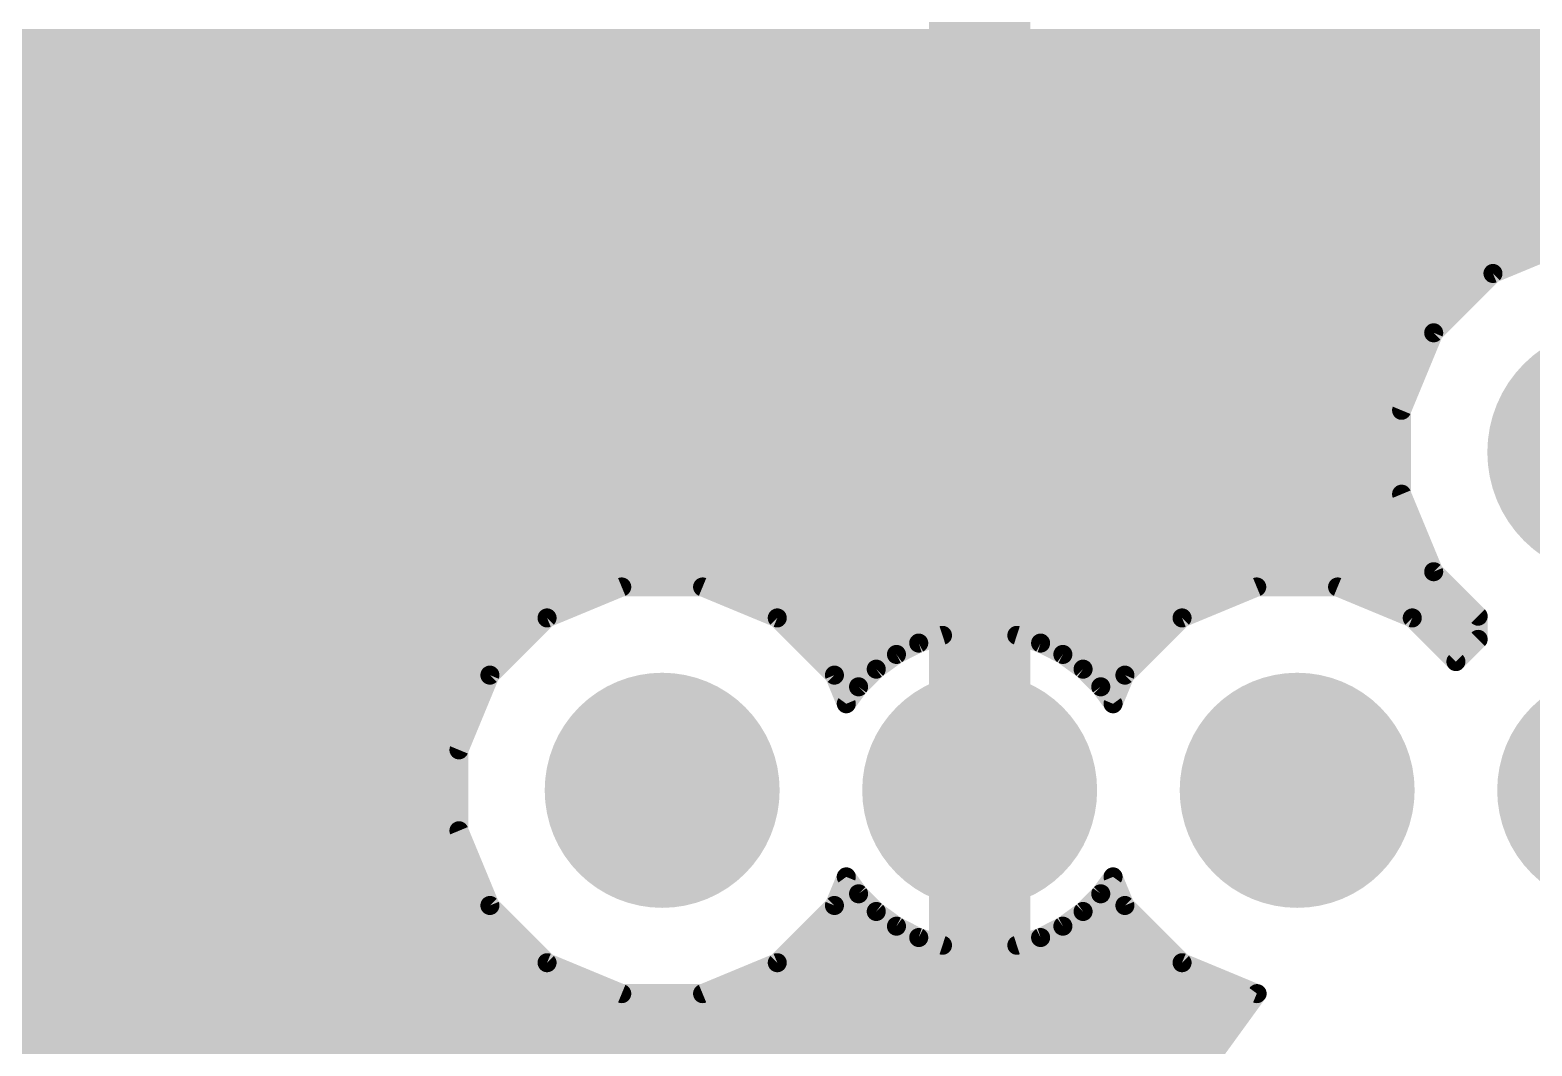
# Model space of a CAD drawing. Extents: x 0 to 84, y 0 to 54.2.
# Drawn here: x 20.06 to 32.08, y 21.21 to 29.33 of the extents above; entities that cross this region are included whole.
import ezdxf

# ---------------------------------------------------------------- set-up
doc = ezdxf.new("R2010")
doc.units = 0
for name, color, linetype in [('1', 12, 'CONTINUOUS'), ('17', 110, 'CONTINUOUS'), ('18', 110, 'CONTINUOUS'), ('20', 31, 'CONTINUOUS')]:
    doc.layers.add(name, color=color, linetype=linetype)

# ---------------------------------------------------------------- blocks, each defined once
blk = doc.blocks.new('ROUNDP')
at = {"const_width": 0.5}
blk.add_lwpolyline([(0, -0.25, 1), (0, 0.25, 1), (0, -0.25)], format="xyb", dxfattribs=at)
blk = doc.blocks.new('ROUNDV')
at = {"const_width": 0.5}
blk.add_lwpolyline([(0, -0.25, 1), (0, 0.25, 1), (0, -0.25)], format="xyb", dxfattribs=at)

msp = doc.modelspace()

# ---------------------------------------------------------------- linework, layer by layer
at = {"layer": '1'}
for points, const_width in [([(27.6604, 23.2497), (27.6604, 35.9497)], 0.8128), ([(18.8939, 29.2608), (48.2471, 29.2608)], 0.1524), ([(18.8159, 29.1084), (48.1728, 29.1084)], 0.1524), ([(18.7379, 28.956), (48.1097, 28.956)], 0.1524), ([(18.6599, 28.8036), (48.0466, 28.8036)], 0.1524), ([(18.5819, 28.6512), (47.9834, 28.6512)], 0.1524), ([(18.5039, 28.4988), (47.9806, 28.4988)], 0.1524), ([(18.4259, 28.3464), (47.9806, 28.3464)], 0.1524), ([(18.3479, 28.194), (47.9806, 28.194)], 0.1524), ([(18.2699, 28.0416), (47.9806, 28.0416)], 0.1524), ([(18.1642, 27.8892), (48.0255, 27.8892)], 0.1524), ([(18.0425, 27.7368), (48.0886, 27.7368)], 0.1524), ([(17.9208, 27.5844), (32.2567, 27.5844)], 0.1524), ([(32.3864, 27.6381), (31.7668, 27.3815)], 0.1524), ([(17.7992, 27.432), (31.8888, 27.432)], 0.1524), ([(31.7668, 27.3815), (31.2925, 26.9072)], 0.1524), ([(17.6775, 27.2796), (31.6649, 27.2796)], 0.1524), ([(17.5558, 27.1272), (31.5125, 27.1272)], 0.1524), ([(17.4342, 26.9748), (31.3601, 26.9748)], 0.1524), ([(31.2925, 26.9072), (31.0359, 26.2876)], 0.1524), ([(17.3125, 26.8224), (31.2574, 26.8224)], 0.1524), ([(17.1908, 26.67), (31.1943, 26.67)], 0.1524), ([(17.0541, 26.5176), (31.1311, 26.5176)], 0.1524), ([(16.8719, 26.3652), (31.068, 26.3652)], 0.1524), ([(31.0359, 26.2876), (31.0359, 25.617)], 0.1524), ([(16.6896, 26.2128), (31.0359, 26.2128)], 0.1524), ([(16.5074, 26.0604), (31.0359, 26.0604)], 0.1524), ([(16.3251, 25.908), (31.0359, 25.908)], 0.1524), ([(16.1429, 25.7556), (31.0359, 25.7556)], 0.1524), ([(15.9606, 25.6032), (31.0416, 25.6032)], 0.1524), ([(31.0359, 25.617), (31.2925, 24.9974)], 0.1524), ([(15.7784, 25.4508), (31.1047, 25.4508)], 0.1524), ([(15.542, 25.2984), (31.1678, 25.2984)], 0.1524), ([(15.2603, 25.146), (31.231, 25.146)], 0.1524), ([(14.9785, 24.9936), (31.2963, 24.9936)], 0.1524), ([(31.2925, 24.9974), (31.6482, 24.6417)], 0.1524), ([(14.6967, 24.8412), (24.7148, 24.8412)], 0.1524), ([(24.797, 24.8753), (24.1995, 24.6278)], 0.1524), ([(25.4437, 24.8753), (24.797, 24.8753)], 0.1524), ([(26.0412, 24.6278), (25.4437, 24.8753)], 0.1524), ([(25.526, 24.8412), (29.7948, 24.8412)], 0.1524), ([(29.877, 24.8753), (29.2795, 24.6278)], 0.1524), ([(30.5237, 24.8753), (29.877, 24.8753)], 0.1524), ([(31.1212, 24.6278), (30.5237, 24.8753)], 0.1524), ([(30.606, 24.8412), (31.4487, 24.8412)], 0.1524), ([(14.415, 24.6888), (24.3468, 24.6888)], 0.1524), ([(25.8939, 24.6888), (29.4269, 24.6888)], 0.1524), ([(30.9739, 24.6888), (31.6011, 24.6888)], 0.1524), ([(24.1995, 24.6278), (23.7423, 24.1705)], 0.1524), ([(26.4985, 24.1705), (26.0412, 24.6278)], 0.1524), ([(29.2795, 24.6278), (28.8223, 24.1705)], 0.1524), ([(31.4704, 24.2786), (31.1212, 24.6278)], 0.1524), ([(31.6482, 24.6417), (31.6482, 24.4564)], 0.1524), ([(14.1332, 24.5364), (24.1082, 24.5364)], 0.1524), ([(26.1326, 24.5364), (29.1882, 24.5364)], 0.1524), ([(27.363, 24.4884), (27.1729, 24.4266)], 0.1524), ([(27.5604, 24.5197), (27.363, 24.4884)], 0.1524), ([(27.5842, 24.5197), (27.5604, 24.5197)], 0.1524), ([(27.5842, 23.3259), (27.5842, 24.5197)], 0.1524), ([(27.7603, 24.5197), (27.7366, 24.5197)], 0.1524), ([(27.7366, 24.5197), (27.7366, 23.3259)], 0.1524), ([(27.9578, 24.4884), (27.7603, 24.5197)], 0.1524), ([(28.1479, 24.4266), (27.9578, 24.4884)], 0.1524), ([(31.2126, 24.5364), (31.6482, 24.5364)], 0.1524), ([(31.6482, 24.4564), (31.4704, 24.2786)], 0.1524), ([(13.6692, 24.384), (23.9558, 24.384)], 0.1524), ([(26.285, 24.384), (27.0892, 24.384)], 0.1524), ([(26.9947, 24.3359), (26.833, 24.2184)], 0.1524), ([(27.1729, 24.4266), (26.9947, 24.3359)], 0.1524), ([(27.5842, 24.384), (27.7366, 24.384)], 0.1524), ([(28.326, 24.3359), (28.1479, 24.4266)], 0.1524), ([(28.2315, 24.384), (29.0358, 24.384)], 0.1524), ([(28.4877, 24.2184), (28.326, 24.3359)], 0.1524), ([(31.365, 24.384), (31.5758, 24.384)], 0.1524), ([(13.168, 24.2316), (23.8034, 24.2316)], 0.1524), ([(26.4374, 24.2316), (26.8512, 24.2316)], 0.1524), ([(26.833, 24.2184), (26.6917, 24.077)], 0.1524), ([(27.5842, 24.2316), (27.7366, 24.2316)], 0.1524), ([(28.4695, 24.2316), (28.8834, 24.2316)], 0.1524), ([(28.6291, 24.077), (28.4877, 24.2184)], 0.1524), ([(12.6668, 24.0792), (23.7044, 24.0792)], 0.1524), ([(23.7423, 24.1705), (23.4948, 23.573)], 0.1524), ([(26.5933, 23.9416), (26.4985, 24.1705)], 0.1524), ([(26.5363, 24.0792), (26.6939, 24.0792)], 0.1524), ([(26.6917, 24.077), (26.5933, 23.9416)], 0.1524), ([(27.5842, 24.0792), (27.7366, 24.0792)], 0.1524), ([(28.6269, 24.0792), (28.7844, 24.0792)], 0.1524), ([(28.7275, 23.9416), (28.6291, 24.077)], 0.1524), ([(28.8223, 24.1705), (28.7275, 23.9416)], 0.1524), ([(11.7936, 23.9268), (23.6413, 23.9268)], 0.1524), ([(27.5842, 23.9268), (27.7366, 23.9268)], 0.1524), ([(10.5712, 23.7744), (23.5782, 23.7744)], 0.1524), ([(27.5842, 23.7744), (27.7366, 23.7744)], 0.1524), ([(9.956, 23.622), (23.5151, 23.622)], 0.1524), ([(27.5842, 23.622), (27.7366, 23.622)], 0.1524), ([(23.4948, 23.573), (23.4948, 22.9263)], 0.1524), ([(27.6604, 23.2497), (27.6604, 15.2144)], 0.8128), ([(9.3912, 23.4696), (23.4948, 23.4696)], 0.1524), ([(27.5842, 23.4696), (27.7366, 23.4696)], 0.1524), ([(8.8264, 23.3172), (23.4948, 23.3172)], 0.1524), ([(27.7366, 23.3259), (27.5842, 23.3259)], 0.1524), ([(18.0835, 23.1648), (23.4948, 23.1648)], 0.1524), ([(27.5842, 21.9797), (27.5842, 23.1735)], 0.1524), ([(27.5842, 23.1735), (27.7366, 23.1735)], 0.1524), ([(27.5842, 23.1648), (27.7366, 23.1648)], 0.1524), ([(27.7366, 23.1735), (27.7366, 21.9797)], 0.1524), ([(18.5408, 23.0124), (23.4948, 23.0124)], 0.1524), ([(27.5842, 23.0124), (27.7366, 23.0124)], 0.1524), ([(23.4948, 22.9263), (23.7423, 22.3288)], 0.1524), ([(18.7617, 22.86), (23.5222, 22.86)], 0.1524), ([(27.5842, 22.86), (27.7366, 22.86)], 0.1524), ([(18.9694, 22.7076), (23.5854, 22.7076)], 0.1524), ([(27.5842, 22.7076), (27.7366, 22.7076)], 0.1524), ([(19.068, 22.5552), (23.6485, 22.5552)], 0.1524), ([(26.4985, 22.3288), (26.5933, 22.5577)], 0.1524), ([(26.5922, 22.5552), (26.5951, 22.5552)], 0.1524), ([(26.5933, 22.5577), (26.6917, 22.4223)], 0.1524), ([(27.5842, 22.5552), (27.7366, 22.5552)], 0.1524), ([(28.6291, 22.4223), (28.7275, 22.5577)], 0.1524), ([(28.7256, 22.5552), (28.7285, 22.5552)], 0.1524), ([(28.7275, 22.5577), (28.8223, 22.3288)], 0.1524), ([(19.1666, 22.4028), (23.7116, 22.4028)], 0.1524), ([(26.5291, 22.4028), (26.7112, 22.4028)], 0.1524), ([(26.6917, 22.4223), (26.833, 22.281)], 0.1524), ([(27.5842, 22.4028), (27.7366, 22.4028)], 0.1524), ([(28.4877, 22.281), (28.6291, 22.4223)], 0.1524), ([(28.6096, 22.4028), (28.7916, 22.4028)], 0.1524), ([(23.7423, 22.3288), (24.1995, 21.8716)], 0.1524), ([(26.0412, 21.8716), (26.4985, 22.3288)], 0.1524), ([(26.833, 22.281), (26.9947, 22.1635)], 0.1524), ([(28.326, 22.1635), (28.4877, 22.281)], 0.1524), ([(28.8223, 22.3288), (29.2795, 21.8716)], 0.1524), ([(19.2652, 22.2504), (23.8207, 22.2504)], 0.1524), ([(26.4201, 22.2504), (26.8751, 22.2504)], 0.1524), ([(26.9947, 22.1635), (27.1729, 22.0727)], 0.1524), ([(27.5842, 22.2504), (27.7366, 22.2504)], 0.1524), ([(28.1479, 22.0727), (28.326, 22.1635)], 0.1524), ([(28.4457, 22.2504), (28.9007, 22.2504)], 0.1524), ([(19.3253, 22.098), (23.9731, 22.098)], 0.1524), ([(26.2677, 22.098), (27.1232, 22.098)], 0.1524), ([(27.1729, 22.0727), (27.363, 22.0109)], 0.1524), ([(27.5842, 22.098), (27.7366, 22.098)], 0.1524), ([(27.9578, 22.0109), (28.1479, 22.0727)], 0.1524), ([(28.1975, 22.098), (29.0531, 22.098)], 0.1524), ([(19.3533, 21.9456), (24.1255, 21.9456)], 0.1524), ([(26.1153, 21.9456), (29.2055, 21.9456)], 0.1524), ([(27.363, 22.0109), (27.5604, 21.9797)], 0.1524), ([(27.5604, 21.9797), (27.5842, 21.9797)], 0.1524), ([(27.7366, 21.9797), (27.7603, 21.9797)], 0.1524), ([(27.7603, 21.9797), (27.9578, 22.0109)], 0.1524), ([(19.3812, 21.7932), (24.3887, 21.7932)], 0.1524), ([(24.1995, 21.8716), (24.797, 21.6241)], 0.1524), ([(25.4437, 21.6241), (26.0412, 21.8716)], 0.1524), ([(25.852, 21.7932), (29.4687, 21.7932)], 0.1524), ([(29.2795, 21.8716), (29.877, 21.6241)], 0.1524), ([(19.4092, 21.6408), (24.7566, 21.6408)], 0.1524), ([(24.797, 21.6241), (25.4437, 21.6241)], 0.1524), ([(25.4841, 21.6408), (29.8366, 21.6408)], 0.1524), ([(29.8799, 21.6241), (29.396, 20.958)], 0.1524), ([(29.877, 21.6241), (29.8799, 21.6241)], 0.1524), ([(19.4147, 21.4884), (29.7814, 21.4884)], 0.1524), ([(19.382, 21.336), (29.6706, 21.336)], 0.1524), ([(19.3493, 21.1836), (29.5599, 21.1836)], 0.1524)]:
    msp.add_lwpolyline(points, dxfattribs=dict(at, const_width=const_width))
for points, const_width in [([(31.7522, 27.4167, 1), (31.7813, 27.3463)], 0.0762), ([(31.7937, 27.3545, 1), (31.7398, 27.4084)], 0.0762), ([(31.8888, 27.3939, 1), (31.8888, 27.4701)], 0.0762), ([(31.6649, 27.2415, 1), (31.6649, 27.3177)], 0.0762), ([(31.5125, 27.0891, 1), (31.5125, 27.1653)], 0.0762), ([(31.3601, 26.9367, 1), (31.3601, 27.0129)], 0.0762), ([(31.2656, 26.9342, 1), (31.3195, 26.8803)], 0.0762), ([(31.3277, 26.8927, 1), (31.2573, 26.9218)], 0.0762), ([(31.2574, 26.7843, 1), (31.2574, 26.8605)], 0.0762), ([(31.1943, 26.6319, 1), (31.1943, 26.7081)], 0.0762), ([(31.1311, 26.4795, 1), (31.1311, 26.5557)], 0.0762), ([(31.068, 26.3271, 1), (31.068, 26.4033)], 0.0762), ([(31.074, 26.2876, 1), (30.9978, 26.2876)], 0.0762), ([(31.0007, 26.3022, 1), (31.0711, 26.2731)], 0.0762), ([(31.0359, 26.1747, 1), (31.0359, 26.2509)], 0.0762), ([(31.0359, 26.0223, 1), (31.0359, 26.0985)], 0.0762), ([(31.0359, 25.8699, 1), (31.0359, 25.9461)], 0.0762), ([(31.0359, 25.7175, 1), (31.0359, 25.7937)], 0.0762), ([(31.0711, 25.6316, 1), (31.0007, 25.6024)], 0.0762), ([(30.9978, 25.617, 1), (31.074, 25.617)], 0.0762), ([(31.0416, 25.5651, 1), (31.0416, 25.6413)], 0.0762), ([(31.1047, 25.4127, 1), (31.1047, 25.4889)], 0.0762), ([(31.1678, 25.2603, 1), (31.1678, 25.3365)], 0.0762), ([(31.231, 25.1079, 1), (31.231, 25.1841)], 0.0762), ([(31.3195, 25.0243, 1), (31.2656, 24.9704)], 0.0762), ([(31.2573, 24.9828, 1), (31.3277, 25.012)], 0.0762), ([(31.2963, 24.9555, 1), (31.2963, 25.0317)], 0.0762), ([(24.7148, 24.8031, 1), (24.7148, 24.8793)], 0.0762), ([(24.797, 24.9134, 1), (24.797, 24.8372)], 0.0762), ([(24.8116, 24.8401, 1), (24.7824, 24.9105)], 0.0762), ([(25.4583, 24.9105, 1), (25.4291, 24.8401)], 0.0762), ([(25.4437, 24.8372, 1), (25.4437, 24.9134)], 0.0762), ([(25.526, 24.8793, 1), (25.526, 24.8031)], 0.0762), ([(29.7948, 24.8031, 1), (29.7948, 24.8793)], 0.0762), ([(29.877, 24.9134, 1), (29.877, 24.8372)], 0.0762), ([(29.8916, 24.8401, 1), (29.8624, 24.9105)], 0.0762), ([(30.5383, 24.9105, 1), (30.5091, 24.8401)], 0.0762), ([(30.5237, 24.8372, 1), (30.5237, 24.9134)], 0.0762), ([(30.606, 24.8793, 1), (30.606, 24.8031)], 0.0762), ([(31.4487, 24.8031, 1), (31.4487, 24.8793)], 0.0762), ([(24.3468, 24.6507, 1), (24.3468, 24.7269)], 0.0762), ([(25.8939, 24.7269, 1), (25.8939, 24.6507)], 0.0762), ([(29.4269, 24.6507, 1), (29.4269, 24.7269)], 0.0762), ([(30.9739, 24.7269, 1), (30.9739, 24.6507)], 0.0762), ([(31.6011, 24.6507, 1), (31.6011, 24.7269)], 0.0762), ([(24.185, 24.663, 1), (24.2141, 24.5926)], 0.0762), ([(24.2265, 24.6008, 1), (24.1726, 24.6547)], 0.0762), ([(26.0681, 24.6547, 1), (26.0143, 24.6008)], 0.0762), ([(26.0266, 24.5926, 1), (26.0558, 24.663)], 0.0762), ([(29.265, 24.663, 1), (29.2941, 24.5926)], 0.0762), ([(29.3065, 24.6008, 1), (29.2526, 24.6547)], 0.0762), ([(31.1481, 24.6547, 1), (31.0943, 24.6008)], 0.0762), ([(31.1066, 24.5926, 1), (31.1358, 24.663)], 0.0762), ([(31.6863, 24.6417, 1), (31.6101, 24.6417)], 0.0762), ([(31.6212, 24.6148, 1), (31.6751, 24.6687)], 0.0762), ([(24.1082, 24.4983, 1), (24.1082, 24.5745)], 0.0762), ([(26.1326, 24.5745, 1), (26.1326, 24.4983)], 0.0762), ([(27.357, 24.526, 1), (27.3689, 24.4508)], 0.0762), ([(27.3748, 24.4522, 1), (27.3512, 24.5246)], 0.0762), ([(27.5604, 24.5578, 1), (27.5604, 24.4816)], 0.0762), ([(27.6223, 24.5197, 1), (27.5461, 24.5197)], 0.0762), ([(27.5664, 24.482, 1), (27.5545, 24.5573)], 0.0762), ([(27.5842, 24.4816, 1), (27.5842, 24.5578)], 0.0762), ([(27.7366, 24.5578, 1), (27.7366, 24.4816)], 0.0762), ([(27.7747, 24.5197, 1), (27.6985, 24.5197)], 0.0762), ([(27.7663, 24.5573, 1), (27.7544, 24.482)], 0.0762), ([(27.7603, 24.4816, 1), (27.7603, 24.5578)], 0.0762), ([(27.9695, 24.5246, 1), (27.946, 24.4522)], 0.0762), ([(27.9518, 24.4508, 1), (27.9637, 24.526)], 0.0762), ([(29.1882, 24.4983, 1), (29.1882, 24.5745)], 0.0762), ([(31.2126, 24.5745, 1), (31.2126, 24.4983)], 0.0762), ([(31.6751, 24.4295, 1), (31.6212, 24.4834)], 0.0762), ([(31.6482, 24.4983, 1), (31.6482, 24.5745)], 0.0762), ([(23.9558, 24.3459, 1), (23.9558, 24.4221)], 0.0762), ([(26.285, 24.4221, 1), (26.285, 24.3459)], 0.0762), ([(26.9775, 24.3698, 1), (27.012, 24.3019)], 0.0762), ([(27.0171, 24.305, 1), (26.9724, 24.3667)], 0.0762), ([(27.0892, 24.3459, 1), (27.0892, 24.4221)], 0.0762), ([(27.1611, 24.4629, 1), (27.1846, 24.3904)], 0.0762), ([(27.1902, 24.3927, 1), (27.1556, 24.4606)], 0.0762), ([(27.5842, 24.4221, 1), (27.5842, 24.3459)], 0.0762), ([(27.7366, 24.3459, 1), (27.7366, 24.4221)], 0.0762), ([(28.1652, 24.4606, 1), (28.1306, 24.3927)], 0.0762), ([(28.1361, 24.3904, 1), (28.1597, 24.4629)], 0.0762), ([(28.2315, 24.4221, 1), (28.2315, 24.3459)], 0.0762), ([(28.3484, 24.3667, 1), (28.3036, 24.305)], 0.0762), ([(28.3087, 24.3019, 1), (28.3433, 24.3698)], 0.0762), ([(29.0358, 24.3459, 1), (29.0358, 24.4221)], 0.0762), ([(31.365, 24.4221, 1), (31.365, 24.3459)], 0.0762), ([(31.5758, 24.3459, 1), (31.5758, 24.4221)], 0.0762), ([(31.6101, 24.4564, 1), (31.6863, 24.4564)], 0.0762), ([(23.8034, 24.1935, 1), (23.8034, 24.2697)], 0.0762), ([(26.4374, 24.2697, 1), (26.4374, 24.1935)], 0.0762), ([(26.8106, 24.2492, 1), (26.8554, 24.1875)], 0.0762), ([(26.86, 24.1914, 1), (26.8061, 24.2453)], 0.0762), ([(26.8512, 24.1935, 1), (26.8512, 24.2697)], 0.0762), ([(27.5842, 24.2697, 1), (27.5842, 24.1935)], 0.0762), ([(27.7366, 24.1935, 1), (27.7366, 24.2697)], 0.0762), ([(28.4695, 24.2697, 1), (28.4695, 24.1935)], 0.0762), ([(28.5147, 24.2453, 1), (28.4608, 24.1914)], 0.0762), ([(28.4653, 24.1875, 1), (28.5101, 24.2492)], 0.0762), ([(28.8834, 24.1935, 1), (28.8834, 24.2697)], 0.0762), ([(31.4434, 24.3056, 1), (31.4973, 24.2517)], 0.0762), ([(31.4434, 24.2517, 1), (31.4973, 24.3056)], 0.0762), ([(23.7153, 24.1974, 1), (23.7692, 24.1436)], 0.0762), ([(23.7044, 24.0411, 1), (23.7044, 24.1173)], 0.0762), ([(23.7775, 24.1559, 1), (23.7071, 24.1851)], 0.0762), ([(26.5337, 24.1851, 1), (26.4633, 24.1559)], 0.0762), ([(26.4715, 24.1436, 1), (26.5254, 24.1974)], 0.0762), ([(26.5363, 24.1173, 1), (26.5363, 24.0411)], 0.0762), ([(26.7225, 24.0546, 1), (26.6608, 24.0994)], 0.0762), ([(26.6939, 24.0411, 1), (26.6939, 24.1173)], 0.0762), ([(27.5842, 24.1173, 1), (27.5842, 24.0411)], 0.0762), ([(27.7366, 24.0411, 1), (27.7366, 24.1173)], 0.0762), ([(28.6269, 24.1173, 1), (28.6269, 24.0411)], 0.0762), ([(28.6599, 24.0994, 1), (28.5983, 24.0546)], 0.0762), ([(28.7953, 24.1974, 1), (28.8492, 24.1436)], 0.0762), ([(28.7844, 24.0411, 1), (28.7844, 24.1173)], 0.0762), ([(28.8575, 24.1559, 1), (28.7871, 24.1851)], 0.0762), ([(26.6647, 24.104, 1), (26.7186, 24.0501)], 0.0762), ([(28.6021, 24.0501, 1), (28.656, 24.104)], 0.0762), ([(23.6413, 23.8887, 1), (23.6413, 23.9649)], 0.0762), ([(26.5625, 23.964, 1), (26.6241, 23.9192)], 0.0762), ([(26.5581, 23.927, 1), (26.6285, 23.9562)], 0.0762), ([(27.5842, 23.9649, 1), (27.5842, 23.8887)], 0.0762), ([(27.7366, 23.8887, 1), (27.7366, 23.9649)], 0.0762), ([(28.6923, 23.9562, 1), (28.7627, 23.927)], 0.0762), ([(28.6966, 23.9192, 1), (28.7583, 23.964)], 0.0762), ([(23.5782, 23.7363, 1), (23.5782, 23.8125)], 0.0762), ([(27.5842, 23.8125, 1), (27.5842, 23.7363)], 0.0762), ([(27.7366, 23.7363, 1), (27.7366, 23.8125)], 0.0762), ([(23.5151, 23.5839, 1), (23.5151, 23.6601)], 0.0762), ([(27.5842, 23.6601, 1), (27.5842, 23.5839)], 0.0762), ([(27.7366, 23.5839, 1), (27.7366, 23.6601)], 0.0762), ([(23.5329, 23.573, 1), (23.4567, 23.573)], 0.0762), ([(23.4596, 23.5876, 1), (23.53, 23.5584)], 0.0762), ([(27.8636, 23.2497, 1), (27.4572, 23.2497)], 0.4064), ([(23.4948, 23.4315, 1), (23.4948, 23.5077)], 0.0762), ([(27.4572, 23.2497, 1), (27.8636, 23.2497)], 0.4064), ([(27.5842, 23.5077, 1), (27.5842, 23.4315)], 0.0762), ([(27.7366, 23.4315, 1), (27.7366, 23.5077)], 0.0762), ([(23.4948, 23.2791, 1), (23.4948, 23.3553)], 0.0762), ([(27.5842, 23.364, 1), (27.5842, 23.2878)], 0.0762), ([(27.5461, 23.3259, 1), (27.6223, 23.3259)], 0.0762), ([(27.6985, 23.3259, 1), (27.7747, 23.3259)], 0.0762), ([(27.7366, 23.2878, 1), (27.7366, 23.364)], 0.0762), ([(23.4948, 23.1267, 1), (23.4948, 23.2029)], 0.0762), ([(27.6223, 23.1735, 1), (27.5461, 23.1735)], 0.0762), ([(27.5842, 23.2116, 1), (27.5842, 23.1354)], 0.0762), ([(27.5842, 23.2029, 1), (27.5842, 23.1267)], 0.0762), ([(27.7747, 23.1735, 1), (27.6985, 23.1735)], 0.0762), ([(27.7366, 23.1354, 1), (27.7366, 23.2116)], 0.0762), ([(27.7366, 23.1267, 1), (27.7366, 23.2029)], 0.0762), ([(23.4948, 22.9743, 1), (23.4948, 23.0505)], 0.0762), ([(27.5842, 23.0505, 1), (27.5842, 22.9743)], 0.0762), ([(27.7366, 22.9743, 1), (27.7366, 23.0505)], 0.0762), ([(23.53, 22.9409, 1), (23.4596, 22.9117)], 0.0762), ([(23.4567, 22.9263, 1), (23.5329, 22.9263)], 0.0762), ([(23.5222, 22.8219, 1), (23.5222, 22.8981)], 0.0762), ([(27.5842, 22.8981, 1), (27.5842, 22.8219)], 0.0762), ([(27.7366, 22.8219, 1), (27.7366, 22.8981)], 0.0762), ([(23.5854, 22.6695, 1), (23.5854, 22.7457)], 0.0762), ([(27.5842, 22.7457, 1), (27.5842, 22.6695)], 0.0762), ([(27.7366, 22.6695, 1), (27.7366, 22.7457)], 0.0762), ([(23.6485, 22.5171, 1), (23.6485, 22.5933)], 0.0762), ([(26.5922, 22.5933, 1), (26.5922, 22.5171)], 0.0762), ([(26.6241, 22.5801, 1), (26.5625, 22.5353)], 0.0762), ([(26.6285, 22.5431, 1), (26.5581, 22.5723)], 0.0762), ([(26.5951, 22.5171, 1), (26.5951, 22.5933)], 0.0762), ([(27.5842, 22.5933, 1), (27.5842, 22.5171)], 0.0762), ([(27.7366, 22.5171, 1), (27.7366, 22.5933)], 0.0762), ([(28.7256, 22.5933, 1), (28.7256, 22.5171)], 0.0762), ([(28.7627, 22.5723, 1), (28.6923, 22.5431)], 0.0762), ([(28.7583, 22.5353, 1), (28.6966, 22.5801)], 0.0762), ([(28.7285, 22.5171, 1), (28.7285, 22.5933)], 0.0762), ([(23.7116, 22.3647, 1), (23.7116, 22.4409)], 0.0762), ([(26.5291, 22.4409, 1), (26.5291, 22.3647)], 0.0762), ([(26.7186, 22.4493, 1), (26.6647, 22.3954)], 0.0762), ([(26.6608, 22.3999, 1), (26.7225, 22.4447)], 0.0762), ([(26.7112, 22.3647, 1), (26.7112, 22.4409)], 0.0762), ([(27.5842, 22.4409, 1), (27.5842, 22.3647)], 0.0762), ([(27.7366, 22.3647, 1), (27.7366, 22.4409)], 0.0762), ([(28.6096, 22.4409, 1), (28.6096, 22.3647)], 0.0762), ([(28.5983, 22.4447, 1), (28.6599, 22.3999)], 0.0762), ([(28.656, 22.3954, 1), (28.6021, 22.4493)], 0.0762), ([(28.7916, 22.3647, 1), (28.7916, 22.4409)], 0.0762), ([(23.7692, 22.3558, 1), (23.7153, 22.3019)], 0.0762), ([(23.7071, 22.3143, 1), (23.7775, 22.3434)], 0.0762), ([(26.4633, 22.3434, 1), (26.5337, 22.3143)], 0.0762), ([(26.5254, 22.3019, 1), (26.4715, 22.3558)], 0.0762), ([(26.8554, 22.3118, 1), (26.8106, 22.2501)], 0.0762), ([(28.5101, 22.2501, 1), (28.4653, 22.3118)], 0.0762), ([(28.8492, 22.3558, 1), (28.7953, 22.3019)], 0.0762), ([(28.7871, 22.3143, 1), (28.8575, 22.3434)], 0.0762), ([(23.8207, 22.2123, 1), (23.8207, 22.2885)], 0.0762), ([(26.4201, 22.2885, 1), (26.4201, 22.2123)], 0.0762), ([(26.8061, 22.254, 1), (26.86, 22.3079)], 0.0762), ([(26.8751, 22.2123, 1), (26.8751, 22.2885)], 0.0762), ([(27.012, 22.1974, 1), (26.9775, 22.1295)], 0.0762), ([(26.9724, 22.1326, 1), (27.0171, 22.1943)], 0.0762), ([(27.5842, 22.2885, 1), (27.5842, 22.2123)], 0.0762), ([(27.7366, 22.2123, 1), (27.7366, 22.2885)], 0.0762), ([(28.3036, 22.1943, 1), (28.3484, 22.1326)], 0.0762), ([(28.3433, 22.1295, 1), (28.3087, 22.1974)], 0.0762), ([(28.4457, 22.2885, 1), (28.4457, 22.2123)], 0.0762), ([(28.4608, 22.3079, 1), (28.5147, 22.254)], 0.0762), ([(28.9007, 22.2123, 1), (28.9007, 22.2885)], 0.0762), ([(23.9731, 22.0599, 1), (23.9731, 22.1361)], 0.0762), ([(26.2677, 22.1361, 1), (26.2677, 22.0599)], 0.0762), ([(27.1232, 22.0599, 1), (27.1232, 22.1361)], 0.0762), ([(27.1846, 22.1089, 1), (27.1611, 22.0365)], 0.0762), ([(27.1556, 22.0388, 1), (27.1902, 22.1067)], 0.0762), ([(27.5842, 22.1361, 1), (27.5842, 22.0599)], 0.0762), ([(27.7366, 22.0599, 1), (27.7366, 22.1361)], 0.0762), ([(28.1306, 22.1067, 1), (28.1652, 22.0388)], 0.0762), ([(28.1597, 22.0365, 1), (28.1361, 22.1089)], 0.0762), ([(28.1975, 22.1361, 1), (28.1975, 22.0599)], 0.0762), ([(29.0531, 22.0599, 1), (29.0531, 22.1361)], 0.0762), ([(24.1255, 21.9075, 1), (24.1255, 21.9837)], 0.0762), ([(26.1153, 21.9837, 1), (26.1153, 21.9075)], 0.0762), ([(27.3689, 22.0486, 1), (27.357, 21.9733)], 0.0762), ([(27.3512, 21.9747, 1), (27.3748, 22.0472)], 0.0762), ([(27.5604, 22.0178, 1), (27.5604, 21.9416)], 0.0762), ([(27.5461, 21.9797, 1), (27.6223, 21.9797)], 0.0762), ([(27.5545, 21.942, 1), (27.5664, 22.0173)], 0.0762), ([(27.5842, 21.9416, 1), (27.5842, 22.0178)], 0.0762), ([(27.7366, 22.0178, 1), (27.7366, 21.9416)], 0.0762), ([(27.6985, 21.9797, 1), (27.7747, 21.9797)], 0.0762), ([(27.7544, 22.0173, 1), (27.7663, 21.942)], 0.0762), ([(27.7603, 21.9416, 1), (27.7603, 22.0178)], 0.0762), ([(27.946, 22.0472, 1), (27.9695, 21.9747)], 0.0762), ([(27.9637, 21.9733, 1), (27.9518, 22.0486)], 0.0762), ([(29.2055, 21.9075, 1), (29.2055, 21.9837)], 0.0762), ([(24.2141, 21.9067, 1), (24.185, 21.8364)], 0.0762), ([(24.1726, 21.8446, 1), (24.2265, 21.8985)], 0.0762), ([(24.3887, 21.7551, 1), (24.3887, 21.8313)], 0.0762), ([(25.852, 21.8313, 1), (25.852, 21.7551)], 0.0762), ([(26.0143, 21.8985, 1), (26.0681, 21.8446)], 0.0762), ([(26.0558, 21.8364, 1), (26.0266, 21.9067)], 0.0762), ([(29.2941, 21.9067, 1), (29.265, 21.8364)], 0.0762), ([(29.2526, 21.8446, 1), (29.3065, 21.8985)], 0.0762), ([(29.4687, 21.7551, 1), (29.4687, 21.8313)], 0.0762), ([(24.7566, 21.6027, 1), (24.7566, 21.6789)], 0.0762), ([(24.797, 21.6622, 1), (24.797, 21.586)], 0.0762), ([(24.7824, 21.5889, 1), (24.8116, 21.6593)], 0.0762), ([(25.4291, 21.6593, 1), (25.4583, 21.5889)], 0.0762), ([(25.4437, 21.586, 1), (25.4437, 21.6622)], 0.0762), ([(25.4841, 21.6789, 1), (25.4841, 21.6027)], 0.0762), ([(29.8366, 21.6027, 1), (29.8366, 21.6789)], 0.0762), ([(29.877, 21.6622, 1), (29.877, 21.586)], 0.0762), ([(29.9108, 21.6017, 1), (29.8491, 21.6465)], 0.0762), ([(29.8624, 21.5889, 1), (29.8916, 21.6593)], 0.0762), ([(29.8799, 21.586, 1), (29.8799, 21.6622)], 0.0762), ([(29.7814, 21.4503, 1), (29.7814, 21.5265)], 0.0762), ([(29.6706, 21.2979, 1), (29.6706, 21.3741)], 0.0762), ([(29.5599, 21.1455, 1), (29.5599, 21.2217)], 0.0762)]:
    msp.add_lwpolyline(points, format="xyb", dxfattribs=dict(at, const_width=const_width))
at = {"layer": '20'}
msp.add_arc((12.5, 12.5348), 12.5, 95.4169, 327.8097, dxfattribs=at)

# ---------------------------------------------------------------- block references
at = {"layer": '17', "xscale": 1.8796, "yscale": 1.8796, "rotation": 270}
for p in [(25.1204, 23.2497), (27.6604, 23.2497), (30.2004, 23.2497), (32.7404, 23.2497)]:
    msp.add_blockref('ROUNDP', p, dxfattribs=at)
at = {"layer": '18', "xscale": 2, "yscale": 2}
msp.add_blockref('ROUNDV', (32.7217, 25.9523), dxfattribs=at)
msp.add_blockref('ROUNDV', (32.7217, 25.9523), dxfattribs=at)

doc.saveas('drawing.dxf')
